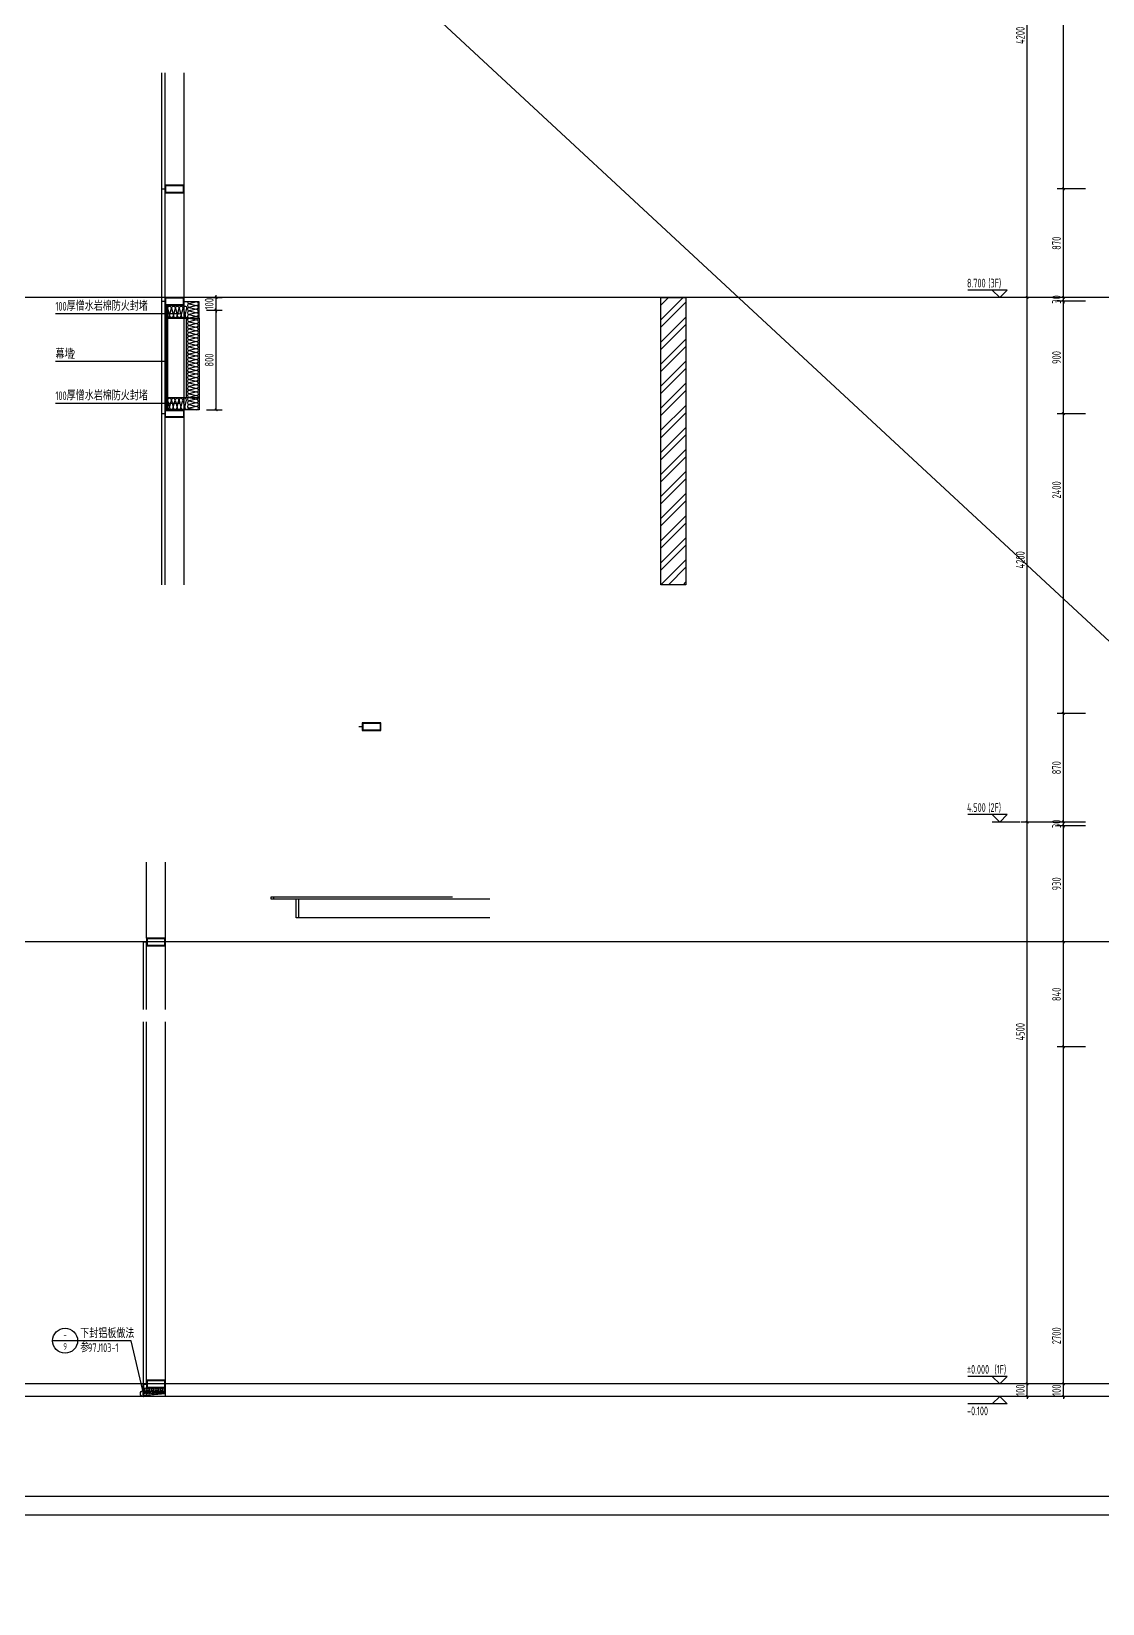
# Model space of a CAD drawing. Extents: x 198753 to 882193, y -399300 to 132460.
# Drawn here: x 346635 to 355212, y -1758 to 10831 of the extents above; entities that cross this region are included whole.
import ezdxf
from ezdxf.enums import TextEntityAlignment as Align

# ---------------------------------------------------------------- set-up
doc = ezdxf.new("R2010")
doc.units = 0
doc.header["$LTSCALE"] = 1000
doc.header["$MEASUREMENT"] = 0
for name, color, linetype in [('00-图签', 7, 'Continuous'), ('01-标注_尺寸', 124, 'Continuous'), ('01-标注_标高', 200, 'Continuous'), ('01-标注_符号', 200, 'Continuous'), ('02-TEXT_标注', 130, 'Continuous'), ('05-填充_156', 156, 'Continuous'), ('A-D-玻璃剖线', 130, 'Continuous'), ('A-D-金属剖线', 200, 'Continuous'), ('A-SUR_保温', 222, 'Continuous'), ('A-SUR_看线', 231, 'Continuous'), ('A-金属背板', 30, 'Continuous'), ('D_铝板', 181, 'Continuous'), ('钢龙骨', 173, 'Continuous')]:
    doc.layers.add(name, color=color, linetype=linetype)
doc.layers.add('04-不打印_辅助线', color=165, linetype='Continuous', plot=False)
doc.styles.add('_TCH_DIM', font='ROS1', dxfattribs={"width": 0.8, "bigfont": 'JD'})
doc.styles.add('_TCH_DIM_T3', font='ROS1', dxfattribs={"width": 0.8, "bigfont": 'JD'})
doc.dimstyles.new('_TCH_ARCH&&20', dxfattribs={"dimtxt": 70, "dimasz": 20, "dimexe": 50, "dimexo": 60, "dimgap": 20, "dimtad": 1, "dimdec": 0, "dimzin": 0, "dimdsep": 46, "dimtxsty": '_TCH_DIM_T3', "dimblk": 'ARCHTICK', "dimcen": 0.09, "dimclrt": 4, "dimazin": 2, "dimtfac": 1, "dimtdec": 0, "dimtix": 1, "dimtmove": 2, "dimatfit": 3, "dimfxl": 0, "dimtolj": 1, "dimtzin": 0, "dimarcsym": 0})

# ---------------------------------------------------------------- blocks, each defined once
blk = doc.blocks.new('A$C643B6CAF')
at = {"layer": '钢龙骨', "const_width": 10}
blk.add_lwpolyline([(0, -2), (-28, -2)], dxfattribs=at)
at = {"layer": '钢龙骨'}
for points in [[(0, 28), (0, -32), (150, -32), (150, 28)], [(4, 24), (4, -28), (146, -28), (146, 24)]]:
    blk.add_lwpolyline(points, close=True, dxfattribs=at)
blk = doc.blocks.new('*U29')
at = {"layer": '01-标注_符号', "const_width": 8}
blk.add_lwpolyline([(24, -510, 1), (32, -510, 1)], format="xyb", close=True, dxfattribs=at)
at = {"layer": '01-标注_符号'}
blk.add_lwpolyline([(-850, -510), (28, -510)], dxfattribs=at)
at = {"layer": 'A-D-玻璃剖线'}
for points in [[(0, 1800), (0, -2300)], [(28, -2300), (28, 1800)]]:
    blk.add_lwpolyline(points, dxfattribs=at)
at = {"layer": 'A-金属背板'}
blk.add_lwpolyline([(38, -60), (48, -60), (48, -900), (38, -900)], close=True, dxfattribs=at)
at = {"layer": '钢龙骨'}
blk.add_lwpolyline([(178, 1800), (178, -2300)], dxfattribs=at)
for p in [(28, 872), (28, -28)]:
    blk.add_blockref('A$C643B6CAF', p, dxfattribs=at)
at = {"layer": '钢龙骨', "xscale": -1, "rotation": 180}
blk.add_blockref('A$C643B6CAF', (28, -932), dxfattribs=at)
at = {"layer": '02-TEXT_标注', "style": '_TCH_DIM'}
for s, height, width, p in [('幕墙', 69.5, 0.8, (-850, -489)), ('2', 70, 0.64, (-726, -489))]:
    blk.add_text(s, height=height, dxfattribs=dict(at, width=width)).set_placement(p)
blk = doc.blocks.new('$LinePat$岩棉板')
at = {"color": 0}
for p, q in [((0, -17), (12, -67)), ((12, -67), (24, -17))]:
    blk.add_line(p, q, dxfattribs=at)
for centre, start, end in [((12, -17), 0, 180), ((0, -67), 270, 0), ((24, -67), 180, 270)]:
    blk.add_arc(centre, 12, start, end, dxfattribs=at)
at = {"layer": 'Defpoints'}
blk.add_point((0, 0.1), dxfattribs=at)
at = {"layer": 'Defpoints', "color": 0}
blk.add_point((24, -84), dxfattribs=at)
blk = doc.blocks.new('ktedytew')
at = {"layer": '01-标注_符号'}
for p, q in [((-524, 346), (-724, 346)), ((-94, 346), (-524, 346)), ((-3, -52), (-94, 346))]:
    blk.add_line(p, q, dxfattribs=at)
for centre, radius in [((-624, 346), 100), ((3, -77), 24.7)]:
    blk.add_circle(centre, radius, dxfattribs=at)
at = {"layer": 'A-D-玻璃剖线'}
for points in [[(28, 3000), (28, 3540), (0, 3540), (0, 3000)], [(0, 2900), (0, 0), (28, 0), (28, 2900)]]:
    blk.add_lwpolyline(points, dxfattribs=at)
at = {"layer": 'A-D-金属剖线'}
blk.add_lwpolyline([(178, -35), (178, -79), (0, -94), (0, 0), (28, 0), (28, -3), (3, -3), (3, -90), (175, -76), (175, -35), (178, -35)], dxfattribs=at)
at = {"layer": '钢龙骨'}
for points in [[(28, 3570), (28, 4180)], [(178, 4180), (178, 3000)], [(178, 2900), (178, -100)]]:
    blk.add_lwpolyline(points, dxfattribs=at)
at = {"layer": 'A-SUR_保温', "xscale": 0.5966378461661712, "yscale": 0.5941895062325717, "zscale": 0.5941895062325717, "rotation": 179.9999999999833}
for p in [(17, -80), (32, -80), (46, -80), (60, -80), (75, -80), (89, -80), (103, -80), (118, -80), (132, -80), (146, -80), (161, -80), (175, -80)]:
    blk.add_blockref('$LinePat$岩棉板', p, dxfattribs=at)
at = {"layer": '钢龙骨'}
for p in [(28, 3542), (28, 2)]:
    blk.add_blockref('A$C643B6CAF', p, dxfattribs=at)
at = {"layer": '02-TEXT_标注', "style": '_TCH_DIM'}
for s, p, p2 in [('-', (-638, 365), (-610, 365)), ('9', (-638, 275), (-610, 275))]:
    blk.add_text(s, height=53, dxfattribs=at).set_placement(p, p2, align=Align.FIT)
for s, height, width, p in [('下封铝板做法', 69.5, 0.8, (-503, 368)), ('参', 69.5, 0.8, (-503, 255)), ('97J103-1', 70, 0.64, (-441, 255))]:
    blk.add_text(s, height=height, dxfattribs=dict(at, width=width)).set_placement(p)
blk = doc.blocks.new('jyrejuyta')
at = {"layer": 'A-D-玻璃剖线'}
blk.add_lwpolyline([(0, -18), (-1430, -18), (-1430, 0), (0, 0)], dxfattribs=at)
at = {"layer": 'D_铝板'}
for p, q in [((300, -18), (-1230, -18, 0)), ((-1230, -168, 0), (-1230, -18)), ((300, -168), (-1230, -168, 0))]:
    blk.add_line(p, q, dxfattribs=at)
blk = doc.blocks.new('_ArchTick')
at = {"color": 0, "linetype": 'ByBlock', "const_width": 0.4}
blk.add_lwpolyline([(-0.5, -0.5), (0.5, 0.5)], dxfattribs=at)
blk = doc.blocks.new('*D2113')
at = {"layer": '01-标注_尺寸', "color": 0, "lineweight": -2, "transparency": 16777216}
for p, q in [((360, 0), (486, 0)), ((436, 0), (436, 20)), ((436, -100), (436, 0)), ((360, -100), (486, -100)), ((436, -100), (436, -120))]:
    blk.add_line(p, q, dxfattribs=at)
at = {"layer": 'Defpoints', "color": 0, "transparency": 16777216}
for p in [(300, 0), (436, 0), (300, -100)]:
    blk.add_point(p, dxfattribs=at)
at = {"layer": '01-标注_尺寸', "color": 0, "lineweight": -2, "transparency": 16777216, "xscale": 20, "yscale": 20, "zscale": 20}
for p, rotation in [((436, 0), 270), ((436, -100), 90)]:
    blk.add_blockref('_ArchTick', p, dxfattribs=dict(at, rotation=rotation))
at = {"layer": '01-标注_尺寸', "color": 4, "transparency": 16777216, "insert": (381, -50), "char_height": 70, "attachment_point": 5, "rotation": 90, "style": '_TCH_DIM_T3'}
blk.add_mtext('\\A1;100', dxfattribs=at)
blk = doc.blocks.new('*D2114')
at = {"layer": '01-标注_尺寸', "color": 0, "lineweight": -2, "transparency": 16777216}
for p, q in [((360, -100), (486, -100)), ((436, -900), (436, -100)), ((360, -900), (486, -900))]:
    blk.add_line(p, q, dxfattribs=at)
at = {"layer": 'Defpoints', "color": 0, "transparency": 16777216}
for p in [(300, -100), (436, -100), (300, -900)]:
    blk.add_point(p, dxfattribs=at)
at = {"layer": '01-标注_尺寸', "color": 0, "lineweight": -2, "transparency": 16777216, "xscale": 20, "yscale": 20, "zscale": 20}
for p, rotation in [((436, -100), 90), ((436, -900), 270)]:
    blk.add_blockref('_ArchTick', p, dxfattribs=dict(at, rotation=rotation))
at = {"layer": '01-标注_尺寸', "color": 4, "transparency": 16777216, "insert": (381, -500), "char_height": 70, "attachment_point": 5, "rotation": 90, "style": '_TCH_DIM_T3'}
blk.add_mtext('\\A1;800', dxfattribs=at)
blk = doc.blocks.new('*U173')
at = {"layer": '05-填充_156'}
h = blk.add_hatch(dxfattribs=at)
h.set_pattern_fill('金属', color=256, scale=50)
h.set_pattern_definition([(45, (-3e-10, -1800), (-88.388, 88.388), []), (45, (58.93, -1800), (-88.388, 88.388), [])])
h.paths.add_polyline_path([(-200, 0), (0, 0), (0, -2300), (-200, -2300)])
at = {"layer": 'A-SUR_看线', "color": 8}
blk.add_lwpolyline([(-200, 0), (0, 0), (0, -2300), (-200, -2300)], close=True, dxfattribs=at)
blk = doc.blocks.new('*D1263')
at = {"layer": '01-标注_尺寸', "color": 0, "lineweight": -2, "transparency": 16777216}
for p, q in [((355076, 0), (354848, 0)), ((354898, 0), (354898, 20)), ((354898, -100), (354898, 0)), ((355076, -100), (354848, -100)), ((354898, -100), (354898, -120))]:
    blk.add_line(p, q, dxfattribs=at)
at = {"layer": 'Defpoints', "color": 0, "transparency": 16777216}
for p in [(354898, 0), (355136, 0), (355136, -100)]:
    blk.add_point(p, dxfattribs=at)
at = {"layer": '01-标注_尺寸', "color": 0, "lineweight": -2, "transparency": 16777216, "xscale": 20, "yscale": 20, "zscale": 20}
for p, rotation in [((354898, 0), 270), ((354898, -100), 90)]:
    blk.add_blockref('_ArchTick', p, dxfattribs=dict(at, rotation=rotation))
at = {"layer": '01-标注_尺寸', "color": 4, "transparency": 16777216, "insert": (354843, -50), "char_height": 70, "attachment_point": 5, "rotation": 90, "style": '_TCH_DIM_T3'}
blk.add_mtext('\\A1;100', dxfattribs=at)
blk = doc.blocks.new('*D1264')
at = {"layer": '01-标注_尺寸', "color": 0, "lineweight": -2, "transparency": 16777216}
for p, q in [((355076, 2700), (354848, 2700)), ((354898, 0), (354898, 2700)), ((355076, 0), (354848, 0))]:
    blk.add_line(p, q, dxfattribs=at)
at = {"layer": 'Defpoints', "color": 0, "transparency": 16777216}
for p in [(354898, 2700), (355136, 2700), (355136, 0)]:
    blk.add_point(p, dxfattribs=at)
at = {"layer": '01-标注_尺寸', "color": 0, "lineweight": -2, "transparency": 16777216, "xscale": 20, "yscale": 20, "zscale": 20}
for p, rotation in [((354898, 2700), 90), ((354898, 0), 270)]:
    blk.add_blockref('_ArchTick', p, dxfattribs=dict(at, rotation=rotation))
at = {"layer": '01-标注_尺寸', "color": 4, "transparency": 16777216, "insert": (354843, 386), "char_height": 70, "attachment_point": 5, "rotation": 90, "style": '_TCH_DIM_T3'}
blk.add_mtext('\\A1;2700', dxfattribs=at)
blk = doc.blocks.new('*D1265')
at = {"layer": '01-标注_尺寸', "color": 0, "lineweight": -2, "transparency": 16777216}
for p, q in [((355076, 3540), (354848, 3540)), ((354898, 2700), (354898, 3540)), ((355076, 2700), (354848, 2700))]:
    blk.add_line(p, q, dxfattribs=at)
at = {"layer": 'Defpoints', "color": 0, "transparency": 16777216}
for p in [(354898, 3540), (355136, 3540), (355136, 2700)]:
    blk.add_point(p, dxfattribs=at)
at = {"layer": '01-标注_尺寸', "color": 0, "lineweight": -2, "transparency": 16777216, "xscale": 20, "yscale": 20, "zscale": 20}
for p, rotation in [((354898, 3540), 90), ((354898, 2700), 270)]:
    blk.add_blockref('_ArchTick', p, dxfattribs=dict(at, rotation=rotation))
at = {"layer": '01-标注_尺寸', "color": 4, "transparency": 16777216, "insert": (354843, 3120), "char_height": 70, "attachment_point": 5, "rotation": 90, "style": '_TCH_DIM_T3'}
blk.add_mtext('\\A1;840', dxfattribs=at)
blk = doc.blocks.new('*D1266')
at = {"layer": '01-标注_尺寸', "color": 0, "lineweight": -2, "transparency": 16777216}
for p, q in [((355076, 4470), (354848, 4470)), ((354898, 3540), (354898, 4470)), ((355076, 3540), (354848, 3540))]:
    blk.add_line(p, q, dxfattribs=at)
at = {"layer": 'Defpoints', "color": 0, "transparency": 16777216}
for p in [(354898, 4470), (355136, 4470), (355136, 3540)]:
    blk.add_point(p, dxfattribs=at)
at = {"layer": '01-标注_尺寸', "color": 0, "lineweight": -2, "transparency": 16777216, "xscale": 20, "yscale": 20, "zscale": 20}
for p, rotation in [((354898, 4470), 90), ((354898, 3540), 270)]:
    blk.add_blockref('_ArchTick', p, dxfattribs=dict(at, rotation=rotation))
at = {"layer": '01-标注_尺寸', "color": 4, "transparency": 16777216, "insert": (354843, 4005), "char_height": 70, "attachment_point": 5, "rotation": 90, "style": '_TCH_DIM_T3'}
blk.add_mtext('\\A1;930', dxfattribs=at)
blk = doc.blocks.new('*D1267')
at = {"layer": '01-标注_尺寸', "color": 0, "lineweight": -2, "transparency": 16777216}
for p, q in [((355076, 4500), (354848, 4500)), ((355076, 4470), (354848, 4470)), ((354898, 4500), (354898, 4520)), ((354898, 4470), (354898, 4500)), ((354898, 4470), (354898, 4450))]:
    blk.add_line(p, q, dxfattribs=at)
at = {"layer": 'Defpoints', "color": 0, "transparency": 16777216}
for p in [(354898, 4500), (355136, 4500), (355136, 4470)]:
    blk.add_point(p, dxfattribs=at)
at = {"layer": '01-标注_尺寸', "color": 0, "lineweight": -2, "transparency": 16777216, "xscale": 20, "yscale": 20, "zscale": 20}
for p, rotation in [((354898, 4500), 270), ((354898, 4470), 90)]:
    blk.add_blockref('_ArchTick', p, dxfattribs=dict(at, rotation=rotation))
at = {"layer": '01-标注_尺寸', "color": 4, "transparency": 16777216, "insert": (354843, 4485), "char_height": 70, "attachment_point": 5, "rotation": 90, "style": '_TCH_DIM_T3'}
blk.add_mtext('\\A1;30', dxfattribs=at)
blk = doc.blocks.new('*D1268')
at = {"layer": '01-标注_尺寸', "color": 0, "lineweight": -2, "transparency": 16777216}
for p, q in [((355076, 5370), (354848, 5370)), ((354898, 4500), (354898, 5370)), ((355076, 4500), (354848, 4500))]:
    blk.add_line(p, q, dxfattribs=at)
at = {"layer": 'Defpoints', "color": 0, "transparency": 16777216}
for p in [(354898, 5370), (355136, 5370), (355136, 4500)]:
    blk.add_point(p, dxfattribs=at)
at = {"layer": '01-标注_尺寸', "color": 0, "lineweight": -2, "transparency": 16777216, "xscale": 20, "yscale": 20, "zscale": 20}
for p, rotation in [((354898, 5370), 90), ((354898, 4500), 270)]:
    blk.add_blockref('_ArchTick', p, dxfattribs=dict(at, rotation=rotation))
at = {"layer": '01-标注_尺寸', "color": 4, "transparency": 16777216, "insert": (354843, 4935), "char_height": 70, "attachment_point": 5, "rotation": 90, "style": '_TCH_DIM_T3'}
blk.add_mtext('\\A1;870', dxfattribs=at)
blk = doc.blocks.new('*D1269')
at = {"layer": '01-标注_尺寸', "color": 0, "lineweight": -2, "transparency": 16777216}
for p, q in [((355076, 7770), (354848, 7770)), ((354898, 5370), (354898, 7770)), ((355076, 5370), (354848, 5370))]:
    blk.add_line(p, q, dxfattribs=at)
at = {"layer": 'Defpoints', "color": 0, "transparency": 16777216}
for p in [(354898, 7770), (355136, 7770), (355136, 5370)]:
    blk.add_point(p, dxfattribs=at)
at = {"layer": '01-标注_尺寸', "color": 0, "lineweight": -2, "transparency": 16777216, "xscale": 20, "yscale": 20, "zscale": 20}
for p, rotation in [((354898, 7770), 90), ((354898, 5370), 270)]:
    blk.add_blockref('_ArchTick', p, dxfattribs=dict(at, rotation=rotation))
at = {"layer": '01-标注_尺寸', "color": 4, "transparency": 16777216, "insert": (354843, 7160), "char_height": 70, "attachment_point": 5, "rotation": 90, "style": '_TCH_DIM_T3'}
blk.add_mtext('\\A1;2400', dxfattribs=at)
blk = doc.blocks.new('*D1270')
at = {"layer": '01-标注_尺寸', "color": 0, "lineweight": -2, "transparency": 16777216}
for p, q in [((355076, 8670), (354848, 8670)), ((354898, 7770), (354898, 8670)), ((355076, 7770), (354848, 7770))]:
    blk.add_line(p, q, dxfattribs=at)
at = {"layer": 'Defpoints', "color": 0, "transparency": 16777216}
for p in [(354898, 8670), (355136, 8670), (355136, 7770)]:
    blk.add_point(p, dxfattribs=at)
at = {"layer": '01-标注_尺寸', "color": 0, "lineweight": -2, "transparency": 16777216, "xscale": 20, "yscale": 20, "zscale": 20}
for p, rotation in [((354898, 8670), 90), ((354898, 7770), 270)]:
    blk.add_blockref('_ArchTick', p, dxfattribs=dict(at, rotation=rotation))
at = {"layer": '01-标注_尺寸', "color": 4, "transparency": 16777216, "insert": (354843, 8220), "char_height": 70, "attachment_point": 5, "rotation": 90, "style": '_TCH_DIM_T3'}
blk.add_mtext('\\A1;900', dxfattribs=at)
blk = doc.blocks.new('*D1271')
at = {"layer": '01-标注_尺寸', "color": 0, "lineweight": -2, "transparency": 16777216}
for p, q in [((355076, 8700), (354848, 8700)), ((354898, 8700), (354898, 8720)), ((354898, 8670), (354898, 8700)), ((355076, 8670), (354848, 8670)), ((354898, 8670), (354898, 8650))]:
    blk.add_line(p, q, dxfattribs=at)
at = {"layer": 'Defpoints', "color": 0, "transparency": 16777216}
for p in [(354898, 8700), (355136, 8700), (355136, 8670)]:
    blk.add_point(p, dxfattribs=at)
at = {"layer": '01-标注_尺寸', "color": 0, "lineweight": -2, "transparency": 16777216, "xscale": 20, "yscale": 20, "zscale": 20}
for p, rotation in [((354898, 8700), 270), ((354898, 8670), 90)]:
    blk.add_blockref('_ArchTick', p, dxfattribs=dict(at, rotation=rotation))
at = {"layer": '01-标注_尺寸', "color": 4, "transparency": 16777216, "insert": (354843, 8685), "char_height": 70, "attachment_point": 5, "rotation": 90, "style": '_TCH_DIM_T3'}
blk.add_mtext('\\A1;30', dxfattribs=at)
blk = doc.blocks.new('*D1272')
at = {"layer": '01-标注_尺寸', "color": 0, "lineweight": -2, "transparency": 16777216}
for p, q in [((355076, 9570), (354848, 9570)), ((354898, 8700), (354898, 9570)), ((355076, 8700), (354848, 8700))]:
    blk.add_line(p, q, dxfattribs=at)
at = {"layer": 'Defpoints', "color": 0, "transparency": 16777216}
for p in [(354898, 9570), (355136, 9570), (355136, 8700)]:
    blk.add_point(p, dxfattribs=at)
at = {"layer": '01-标注_尺寸', "color": 0, "lineweight": -2, "transparency": 16777216, "xscale": 20, "yscale": 20, "zscale": 20}
for p, rotation in [((354898, 9570), 90), ((354898, 8700), 270)]:
    blk.add_blockref('_ArchTick', p, dxfattribs=dict(at, rotation=rotation))
at = {"layer": '01-标注_尺寸', "color": 4, "transparency": 16777216, "insert": (354843, 9135), "char_height": 70, "attachment_point": 5, "rotation": 90, "style": '_TCH_DIM_T3'}
blk.add_mtext('\\A1;870', dxfattribs=at)
blk = doc.blocks.new('*D1273')
at = {"layer": '01-标注_尺寸', "color": 0, "lineweight": -2, "transparency": 16777216}
for p, q in [((355076, 11970), (354848, 11970)), ((354898, 9570), (354898, 11970)), ((355076, 9570), (354848, 9570))]:
    blk.add_line(p, q, dxfattribs=at)
at = {"layer": 'Defpoints', "color": 0, "transparency": 16777216}
for p in [(354898, 11970), (355136, 11970), (355136, 9570)]:
    blk.add_point(p, dxfattribs=at)
at = {"layer": '01-标注_尺寸', "color": 0, "lineweight": -2, "transparency": 16777216, "xscale": 20, "yscale": 20, "zscale": 20}
for p, rotation in [((354898, 11970), 90), ((354898, 9570), 270)]:
    blk.add_blockref('_ArchTick', p, dxfattribs=dict(at, rotation=rotation))
at = {"layer": '01-标注_尺寸', "color": 4, "transparency": 16777216, "insert": (354843, 11210), "char_height": 70, "attachment_point": 5, "rotation": 90, "style": '_TCH_DIM_T3'}
blk.add_mtext('\\A1;2400', dxfattribs=at)
blk = doc.blocks.new('*D1463')
at = {"layer": '01-标注_尺寸', "color": 0, "lineweight": -2, "transparency": 16777216}
for p, q in [((354608, 0), (354608, 20)), ((355076, 0), (354558, 0)), ((355076, -100), (354558, -100)), ((354608, -100), (354608, 0)), ((354608, -100), (354608, -120))]:
    blk.add_line(p, q, dxfattribs=at)
at = {"layer": 'Defpoints', "color": 0, "transparency": 16777216}
for p in [(354608, 0), (355136, 0), (355136, -100)]:
    blk.add_point(p, dxfattribs=at)
at = {"layer": '01-标注_尺寸', "color": 0, "lineweight": -2, "transparency": 16777216, "xscale": 20, "yscale": 20, "zscale": 20}
for p, rotation in [((354608, 0), 270), ((354608, -100), 90)]:
    blk.add_blockref('_ArchTick', p, dxfattribs=dict(at, rotation=rotation))
at = {"layer": '01-标注_尺寸', "color": 4, "transparency": 16777216, "insert": (354553, -50), "char_height": 70, "attachment_point": 5, "rotation": 90, "style": '_TCH_DIM_T3'}
blk.add_mtext('\\A1;100', dxfattribs=at)
blk = doc.blocks.new('*D1464')
at = {"layer": '01-标注_尺寸', "color": 0, "lineweight": -2, "transparency": 16777216}
for p, q in [((355076, 4500), (354558, 4500)), ((354608, 0), (354608, 4500)), ((355076, 0), (354558, 0))]:
    blk.add_line(p, q, dxfattribs=at)
at = {"layer": 'Defpoints', "color": 0, "transparency": 16777216}
for p in [(354608, 4500), (355136, 4500), (355136, 0)]:
    blk.add_point(p, dxfattribs=at)
at = {"layer": '01-标注_尺寸', "color": 0, "lineweight": -2, "transparency": 16777216, "xscale": 20, "yscale": 20, "zscale": 20}
for p, rotation in [((354608, 4500), 90), ((354608, 0), 270)]:
    blk.add_blockref('_ArchTick', p, dxfattribs=dict(at, rotation=rotation))
at = {"layer": '01-标注_尺寸', "color": 4, "transparency": 16777216, "insert": (354553, 2821), "char_height": 70, "attachment_point": 5, "rotation": 90, "style": '_TCH_DIM_T3'}
blk.add_mtext('\\A1;4500', dxfattribs=at)
blk = doc.blocks.new('*D1465')
at = {"layer": '01-标注_尺寸', "color": 0, "lineweight": -2, "transparency": 16777216}
for p, q in [((355076, 8700), (354558, 8700)), ((354608, 4500), (354608, 8700)), ((355076, 4500), (354558, 4500))]:
    blk.add_line(p, q, dxfattribs=at)
at = {"layer": 'Defpoints', "color": 0, "transparency": 16777216}
for p in [(354608, 8700), (355136, 8700), (355136, 4500)]:
    blk.add_point(p, dxfattribs=at)
at = {"layer": '01-标注_尺寸', "color": 0, "lineweight": -2, "transparency": 16777216, "xscale": 20, "yscale": 20, "zscale": 20}
for p, rotation in [((354608, 8700), 90), ((354608, 4500), 270)]:
    blk.add_blockref('_ArchTick', p, dxfattribs=dict(at, rotation=rotation))
at = {"layer": '01-标注_尺寸', "color": 4, "transparency": 16777216, "insert": (354553, 6600), "char_height": 70, "attachment_point": 5, "rotation": 90, "style": '_TCH_DIM_T3'}
blk.add_mtext('\\A1;4200', dxfattribs=at)
blk = doc.blocks.new('*D1466')
at = {"layer": '01-标注_尺寸', "color": 0, "lineweight": -2, "transparency": 16777216}
for p, q in [((355076, 12900), (354558, 12900)), ((354608, 8700), (354608, 12900)), ((355076, 8700), (354558, 8700))]:
    blk.add_line(p, q, dxfattribs=at)
at = {"layer": 'Defpoints', "color": 0, "transparency": 16777216}
for p in [(354608, 12900), (355136, 12900), (355136, 8700)]:
    blk.add_point(p, dxfattribs=at)
at = {"layer": '01-标注_尺寸', "color": 0, "lineweight": -2, "transparency": 16777216, "xscale": 20, "yscale": 20, "zscale": 20}
for p, rotation in [((354608, 12900), 90), ((354608, 8700), 270)]:
    blk.add_blockref('_ArchTick', p, dxfattribs=dict(at, rotation=rotation))
at = {"layer": '01-标注_尺寸', "color": 4, "transparency": 16777216, "insert": (354553, 10800), "char_height": 70, "attachment_point": 5, "rotation": 90, "style": '_TCH_DIM_T3'}
blk.add_mtext('\\A1;4200', dxfattribs=at)
blk = doc.blocks.new('*U65')
at = {"layer": '01-标注_符号', "const_width": 8}
for points in [[(134, -128.6, 1), (142, -128.6, 1)], [(134, -845.3, 1), (142, -845.3, 1)]]:
    blk.add_lwpolyline(points, format="xyb", close=True, dxfattribs=at)
at = {"layer": '01-标注_符号'}
for points in [[(-850, -128.6), (138, -128.6)], [(-850, -845.3), (138, -845.3)]]:
    blk.add_lwpolyline(points, dxfattribs=at)
at = {"layer": 'A-SUR_保温'}
blk.add_line((300, -165), (300.1, -800.5), dxfattribs=at)
for points in [[(300, -35), (178, -35), (178, -60), (48, -60), (48, -165), (300, -165), (300, -35)], [(200.1, -800.5), (200.1, -800.5), (200.1, -165), (48, -165)]]:
    blk.add_lwpolyline(points, dxfattribs=at)
blk.add_lwpolyline([(300.1, -900), (178, -900), (178, -900), (48, -900), (48, -800.5), (300.1, -800.5), (300.1, -900)], close=True, dxfattribs=at)
at = {"layer": 'A-SUR_保温', "xscale": 1.290141874350982, "yscale": 1.188379012465143, "zscale": 1.188379012465143}
for p in [(48, -65), (79, -65), (109.9, -65), (140.9, -65), (171.9, -65)]:
    blk.add_blockref('$LinePat$岩棉板', p, dxfattribs=at)
at = {"layer": 'A-SUR_保温', "yscale": 1.188379012465143, "zscale": 1.188379012465143}
for p, xscale, rotation in [((300.1, -35), 1.201388880921391, 269.9941578905423), ((300.1, -63.8), 1.201388880921391, 269.9941578905423), ((300.1, -92.7), 1.201388880921391, 269.9941578905423), ((300.1, -121.5), 1.201388880921391, 269.9941578905423), ((300.1, -150.3), 1.201388880921391, 269.9941578905423), ((300.1, -179.2), 1.201388880921391, 269.9941578905423), ((300.1, -208), 1.201388880921391, 269.9941578905423), ((300.1, -236.8), 1.201388880921391, 269.9941578905423), ((300.1, -265.7), 1.201388880921391, 269.9941578905423), ((300.1, -294.5), 1.201388880921391, 269.9941578905423), ((300.1, -323.3), 1.201388880921391, 269.9941578905423), ((300.1, -352.2), 1.201388880921391, 269.9941578905423), ((300.1, -381), 1.201388880921391, 269.9941578905423), ((300, -409.8), 1.201388880921391, 269.9941578905423), ((300, -438.7), 1.201388880921391, 269.9941578905423), ((300, -467.5), 1.201388880921391, 269.9941578905423), ((300, -496.3), 1.201388880921391, 269.9941578905423), ((300, -525.2), 1.201388880921391, 269.9941578905423), ((300, -554), 1.201388880921391, 269.9941578905423), ((300, -582.8), 1.201388880921391, 269.9941578905423), ((300, -611.7), 1.201388880921391, 269.9941578905423), ((300, -640.5), 1.201388880921391, 269.9941578905423), ((300, -669.3), 1.201388880921391, 269.9941578905423), ((300, -698.2), 1.201388880921391, 269.9941578905423), ((300, -727), 1.201388880921391, 269.9941578905423), ((48, -800.5), 1.267426941411311, 359.9999999999994), ((78.4, -800.5), 1.267426941411311, 359.9999999999994), ((108.8, -800.5), 1.267426941411311, 359.9999999999994), ((139.3, -800.5), 1.267426941411311, 359.9999999999994), ((169.7, -800.5), 1.267426941411311, 359.9999999999994), ((300, -755.8), 1.201388880921391, 269.9941578905423), ((300, -784.7), 1.201388880921391, 269.9941578905423), ((300, -813.5), 1.201388880921391, 269.9941578905423), ((300, -842.3), 1.201388880921391, 269.9941578905423), ((300, -871.2), 1.201388880921391, 269.9941578905423)]:
    blk.add_blockref('$LinePat$岩棉板', p, dxfattribs=dict(at, xscale=xscale, rotation=rotation))
at = {"layer": '02-TEXT_标注', "style": '_TCH_DIM'}
for s, height, width, p in [('100', 70, 0.64, (-850, -104.7)), ('厚憎水岩棉防火封堵', 69.46, 0.8, (-760.4, -104.7)), ('100', 70, 0.64, (-850, -821.4)), ('厚憎水岩棉防火封堵', 69.46, 0.8, (-760.4, -821.4))]:
    blk.add_text(s, height=height, dxfattribs=dict(at, width=width)).set_placement(p)
at = {"layer": '01-标注_尺寸'}
for p1, p2, picture, middle in [((300.1, -100), (300.1, 0), '*D2113', (381.1, -50)), ((300.1, -900), (300.1, -100), '*D2114', (381.1, -500))]:
    dim = blk.add_aligned_dim(p1=p1, p2=p2, distance=-136, dimstyle='_TCH_ARCH&&20', dxfattribs=at)
    dim.commit()
    dim.dimension.update_dxf_attribs({"geometry": picture, "text_midpoint": middle})

msp = doc.modelspace()

# ---------------------------------------------------------------- linework, layer by layer
msp.add_lwpolyline([(463143.8, -94124.6), (295307.5, 61565.2)])
at = {"layer": '01-标注_标高'}
for p, q in [((354448.1, 8760), (354132.3, 8760)), ((354388.1, 8700), (354328.1, 8760)), ((354548.1, 8700), (354328.1, 8700)), ((354388.1, 8700), (354448.1, 8760)), ((354448.1, 4560), (354132.3, 4560)), ((354388.1, 4500), (354328.1, 4560)), ((354388.1, 4500), (354448.1, 4560)), ((354548.1, 4500), (354328.1, 4500)), ((354448.1, 60.5), (354132.3, 60.5)), ((354388.1, 0.5), (354328.1, 60.5)), ((354548.1, 0.5), (354328.1, 0.5)), ((354388.1, 0.5), (354448.1, 60.5)), ((354388.1, -99.7), (354328.1, -159.7)), ((354548.1, -99.7), (354328.1, -99.7)), ((354388.1, -99.7), (354448.1, -159.7)), ((354448.1, -159.7), (354132.3, -159.7))]:
    msp.add_line(p, q, dxfattribs=at)
at = {"layer": '04-不打印_辅助线', "color": 251}
for p, q in [((403818.2, 8700), (338573.5, 8700)), ((408384.2, 3540), (338573.5, 3540)), ((419311, 0), (338573.5, 0)), ((419311, -100), (338573.5, -100)), ((419311, -900), (338573.5, -900)), ((419311, -1050), (338573.5, -1050))]:
    msp.add_line(p, q, dxfattribs=at)

# ---------------------------------------------------------------- block references
msp.add_blockref('*U65', (347677, 8700))
at = {"layer": '00-图签'}
for name, p in [('*U29', (347677, 8700)), ('*U173', (351875.4, 8700)), ('ktedytew', (347528.4, 0)), ('jyrejuyta', (349984.3, 3900)), ('jyrejuyta', (350005.6, 3900))]:
    msp.add_blockref(name, p, dxfattribs=at)
at = {"layer": '钢龙骨'}
msp.add_blockref('A$C643B6CAF', (349283, 5265.6), dxfattribs=at)

# ---------------------------------------------------------------- texts
at = {"layer": '02-TEXT_标注', "style": '_TCH_DIM', "width": 0.64}
for s, p in [('8.700', (354126.3, 8781)), ('(3F)', (354296.5, 8781)), ('(2F)', (354296.5, 4581)), ('4.500', (354126.3, 4581)), ('%%P0.000', (354126.3, 81.5)), ('(1F)', (354346.3, 81.5)), ('-0.100', (354126.3, -250.7))]:
    msp.add_text(s, height=70, dxfattribs=at).set_placement(p)

# ---------------------------------------------------------------- dimensions: what is measured, and where the dimension line sits
at = {"layer": '01-标注_尺寸'}
for p1, p2, distance, picture, middle in [((355135.8, 8700), (355135.8, 12900), 527.6, '*D1466', (354553.1, 10800)), ((355135.7878, 8700), (355135.7878, 9570.4523), 237.638, '*D1272', (354843.1498, 9135.2261)), ((355135.8, 4500), (355135.8, 8700), 527.6, '*D1465', (354553.1, 6600)), ((355135.8, 8670.3), (355135.8, 8700), 237.6, '*D1271', (354843.1, 8685.1)), ((355135.8, 7770.3), (355135.8, 8670.3), 237.6, '*D1270', (354843.1, 8220.3)), ((355135.7878, 4500), (355135.7878, 5370.4523), 237.638, '*D1268', (354843.1498, 4935.2261)), ((355135.8, 4470.3), (355135.8, 4500), 237.6, '*D1267', (354843.1, 4485.1)), ((355135.8, 3540), (355135.8, 4470.3), 237.6, '*D1266', (354843.1, 4005.1)), ((355135.8, 2700), (355135.8, 3540), 237.6, '*D1265', (354843.1, 3120)), ((355135.8, -99.7), (355135.8, 0), 527.6, '*D1463', (354553.1, -49.9)), ((355135.8, -99.7), (355135.8, 0.3), 237.6, '*D1263', (354843.1, -49.7))]:
    dim = msp.add_aligned_dim(p1=p1, p2=p2, distance=distance, dimstyle='_TCH_ARCH&&20', dxfattribs=at)
    dim.commit()
    dim.dimension.update_dxf_attribs({"geometry": picture, "text_midpoint": middle})
for base, p1, p2, picture, middle in [((354898.1, 11970.3), (355135.8, 9570.5), (355135.8, 11970.3), '*D1273', (354843.1, 11210)), ((354898.1, 7770.3), (355135.8, 5370.5), (355135.8, 7770.3), '*D1269', (354843.1, 7160)), ((354608.1, 4500), (355135.8, 0), (355135.8, 4500), '*D1464', (354553.1, 2821.5)), ((354898.1, 2700), (355135.8, 0.3), (355135.8, 2700), '*D1264', (354843.1, 386.2))]:
    dim = msp.add_linear_dim(base=base, p1=p1, p2=p2, angle=90, dimstyle='_TCH_ARCH&&20', dxfattribs=at)
    dim.commit()
    dim.dimension.update_dxf_attribs({"geometry": picture, "text_midpoint": middle, "dimtype": 161})

doc.saveas('drawing.dxf')
